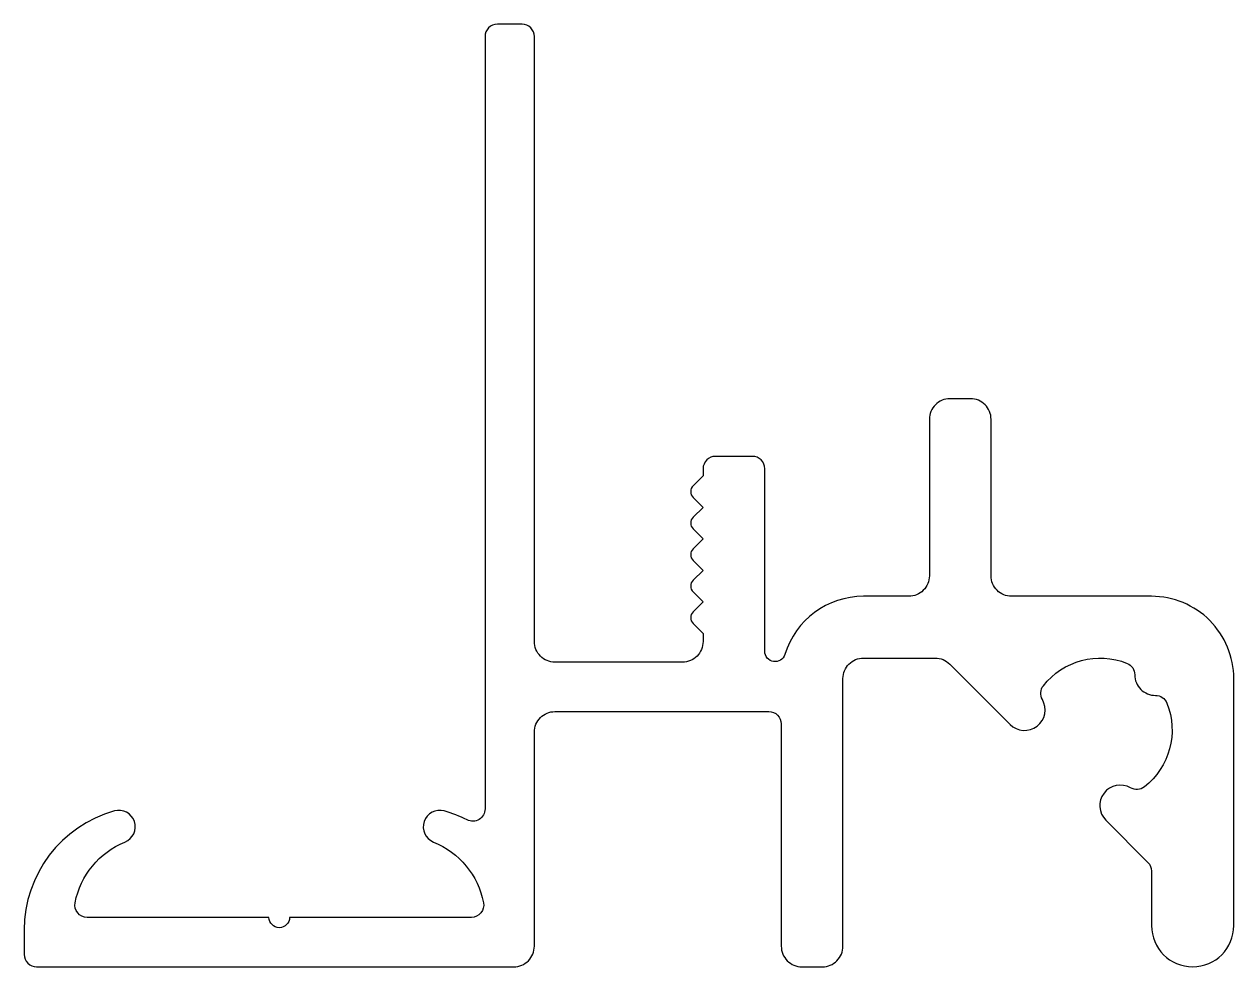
# Model space of a CAD drawing. Extents: x 956.8 to 986.2, y -10.4 to 12.5.
import ezdxf

# ---------------------------------------------------------------- set-up
doc = ezdxf.new("R2010")
doc.units = 0
doc.header["$LTSCALE"] = 15
doc.layers.get('0').update_dxf_attribs({"linetype": 'CONTINUOUS'})

msp = doc.modelspace()

# ---------------------------------------------------------------- linework, layer by layer
msp.add_lwpolyline([(973.254, -2.3), (973.254, -2.5, -0.414214), (972.754, -3), (969.654, -3, -0.414214), (969.154, -2.5), (969.154, 12.2, 0.414214), (968.854, 12.5), (968.254, 12.5, 0.414214), (967.954, 12.2), (967.954, -6.565, -0.560232), (967.518, -6.832, 0.049858), (966.962, -6.615, 0.945638), (966.704, -7.371, -0.253786), (967.917, -8.843, -0.471731), (967.623, -9.2), (963.204, -9.2, -1), (962.704, -9.2), (958.285, -9.2, -0.471731), (957.991, -8.843, -0.253786), (959.204, -7.371, 0.945638), (958.946, -6.615, 0.336447), (956.754, -9.504), (956.754, -10.1, 0.414214), (957.054, -10.4), (968.654, -10.4, 0.414214), (969.154, -9.9), (969.154, -4.7, -0.414214), (969.654, -4.2), (974.854, -4.2, -0.414214), (975.154, -4.5), (975.154, -9.9, 0.414214), (975.654, -10.4), (976.154, -10.4, 0.414214), (976.654, -9.9), (976.654, -3.4, -0.414214), (977.154, -2.9), (978.896, -2.9, -0.198912), (979.25, -3.047), (980.715, -4.512, 0.877409), (981.501, -3.908, -0.305932), (981.525, -3.573, -0.334729), (983.56, -3.028, -0.305932), (983.747, -3.306, 0.414787), (984.248, -3.807, -0.305932), (984.526, -3.994, -0.334729), (983.981, -6.03, -0.305932), (983.646, -6.053, 0.877409), (983.042, -6.839), (984.066, -7.863, -0.198912), (984.154, -8.075), (984.154, -9.4, 1), (986.154, -9.4), (986.154, -3.4, 0.414214), (984.154, -1.4), (980.754, -1.4, -0.414214), (980.254, -0.9), (980.254, 2.9, 0.414214), (979.754, 3.4), (979.254, 3.4, 0.414214), (978.754, 2.9), (978.754, -0.9, -0.414214), (978.254, -1.4), (977.154, -1.4, 0.329043), (975.243, -2.811, -0.860544), (974.754, -2.737), (974.754, 1.7, 0.414214), (974.454, 2), (973.554, 2, 0.414214), (973.254, 1.7), (973.254, 1.528), (973.012, 1.287, 0.414214), (973.012, 1.004), (973.254, 0.762), (973.012, 0.521, 0.414214), (973.012, 0.238), (973.254, -0.003), (973.012, -0.245, 0.414214), (973.012, -0.528), (973.254, -0.769), (973.012, -1.01, 0.414214), (973.012, -1.293), (973.254, -1.535), (973.012, -1.776, 0.414214), (973.012, -2.059), (973.254, -2.3)], format="xyb")

doc.saveas('drawing.dxf')
